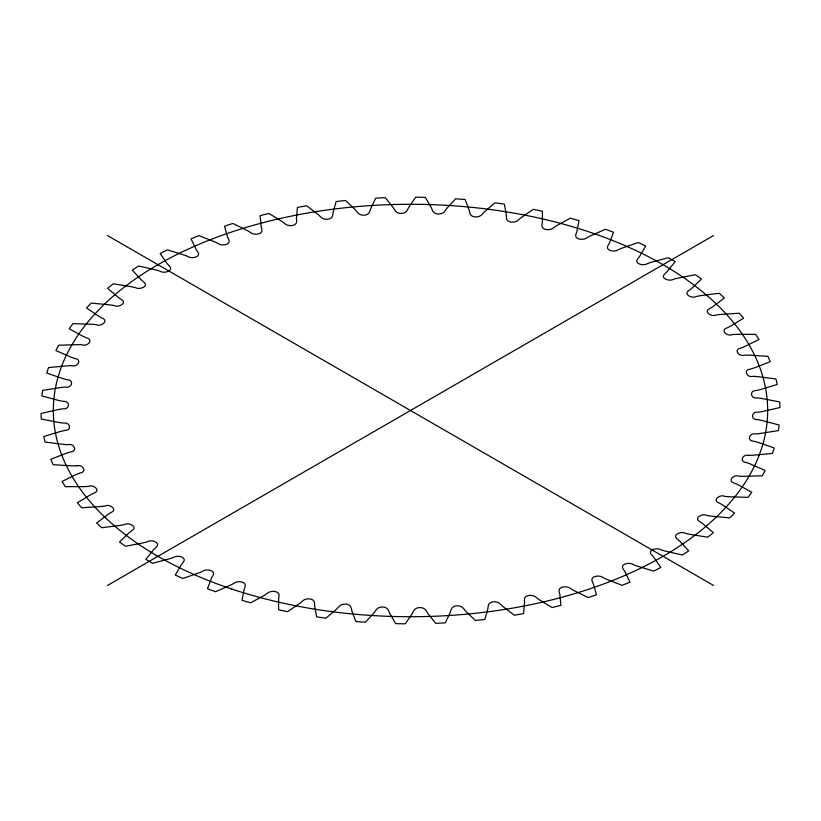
<?xml version="1.0" encoding="UTF-8"?>
<svg xmlns="http://www.w3.org/2000/svg" width="821" height="821" viewBox="0 0 821 821"><rect width="100%" height="100%" fill="white"/><g stroke="black" fill="none" stroke-linecap="round" stroke-linejoin="round"><path stroke-width="1.23" d="M749.029 455.337L749.378 455.337A100.675 58.127 0 0 0 753.74 455.183L772.428 453.428A369.491 213.316 0 0 0 774.244 447.958L758.009 442.345A100.675 58.127 0 0 0 754.047 441.267C746.279 441.288 749.275 432.257 755.782 433.919A100.675 58.127 0 0 0 760.092 433.488L778.349 430.594A369.491 213.316 0 0 0 779.129 425.032L761.929 420.465A100.675 58.127 0 0 0 757.804 419.644C750.404 420.414 751.051 411.147 758.142 412.224A100.675 58.127 0 0 0 762.35 411.537L779.95 407.514A369.491 213.316 0 0 0 779.693 401.941L761.734 398.472A100.675 58.127 0 0 0 757.475 397.908C750.62 399.314 748.865 390.129 756.428 390.519A100.675 58.127 0 0 0 760.482 389.565L777.22 384.464A369.491 213.316 0 0 0 775.917 378.943L757.424 376.613A100.675 58.127 0 0 0 753.083 376.326C746.874 378.204 742.8 369.481 750.661 369.04A100.675 58.127 0 0 0 754.509 367.839L770.201 361.722A369.491 213.316 0 0 0 767.871 356.314L749.05 355.154A100.675 58.127 0 0 0 744.678 355.134C739.167 357.33 732.927 349.418 740.901 348.053A100.675 58.127 0 0 0 744.503 346.616L758.953 339.555A369.491 213.316 0 0 0 755.628 334.332L736.694 334.352A100.675 58.127 0 0 0 732.353 334.599C727.447 337 719.545 330.063 727.273 327.795A100.675 58.127 0 0 0 730.577 326.142L743.631 318.22A369.491 213.316 0 0 0 739.341 313.232L720.52 314.433A100.675 58.127 0 0 0 716.251 314.956C711.889 317.46 702.684 311.682 709.929 308.501A100.675 58.127 0 0 0 712.905 306.654L724.399 297.972A369.491 213.316 0 0 0 719.196 293.271L700.713 295.642A100.675 58.127 0 0 0 696.567 296.432C692.647 299.008 682.528 294.38 689.065 290.408A100.675 58.127 0 0 0 691.693 288.387L701.483 279.037A369.491 213.316 0 0 0 695.438 274.696L677.51 278.206A100.675 58.127 0 0 0 673.528 279.243C669.905 281.849 659.345 278.422 664.948 273.721A100.675 58.127 0 0 0 667.175 271.556L675.16 261.642A369.491 213.316 0 0 0 668.335 257.702L651.166 262.31A100.675 58.127 0 0 0 647.4 263.592C643.982 266.271 633.309 263.88 637.845 258.646A100.675 58.127 0 0 0 639.651 256.347L645.727 245.992A369.491 213.316 0 0 0 638.204 242.503L622 248.158A100.675 58.127 0 0 0 618.5 249.666C615.247 252.416 604.81 251.031 608.012 245.438A100.675 58.127 0 0 0 609.439 242.944L613.544 232.271A369.491 213.316 0 0 0 605.405 229.275L590.361 235.904A100.675 58.127 0 0 0 587.169 237.628C583.957 240.604 573.735 239.804 575.983 233.975A100.675 58.127 0 0 0 576.896 231.512L578.979 220.644A369.491 213.316 0 0 0 570.328 218.17L556.607 225.703A100.675 58.127 0 0 0 553.754 227.612C550.655 230.865 540.834 230.537 541.952 224.687A100.675 58.127 0 0 0 542.394 222.173L542.435 211.243A369.491 213.316 0 0 0 533.373 209.324L521.15 217.668A100.675 58.127 0 0 0 518.667 219.741C515.711 223.322 506.321 223.281 506.393 217.565A100.675 58.127 0 0 0 506.352 215.04L504.351 204.172A369.491 213.316 0 0 0 494.981 202.828L484.39 211.89A100.675 58.127 0 0 0 482.307 214.107C479.577 218.099 470.525 218.16 469.694 212.711A100.675 58.127 0 0 0 469.191 210.207L465.158 199.524A369.491 213.316 0 0 0 455.593 198.774L446.757 208.442A100.675 58.127 0 0 0 445.115 210.781C442.724 215.215 433.888 215.256 432.308 210.176A100.675 58.127 0 0 0 431.333 207.713L425.329 197.348A369.491 213.316 0 0 0 415.683 197.204L408.704 207.364A100.675 58.127 0 0 0 407.503 209.786C405.615 214.661 396.83 214.64 394.665 209.991A100.675 58.127 0 0 0 393.238 207.6L385.326 197.676A369.491 213.316 0 0 0 375.7 198.128L370.682 208.667A100.675 58.127 0 0 0 369.932 211.151C368.711 216.426 359.793 216.364 357.207 212.157A100.675 58.127 0 0 0 355.349 209.868L345.62 200.498A369.491 213.316 0 0 0 336.138 201.545L333.11 212.331A100.675 58.127 0 0 0 332.844 214.856C332.443 220.439 323.238 220.418 320.375 216.641A100.675 58.127 0 0 0 318.096 214.486L306.674 205.773A369.491 213.316 0 0 0 297.438 207.415L296.453 218.324A100.675 58.127 0 0 0 296.658 220.849C297.243 226.658 287.648 226.812 284.6 223.404A100.675 58.127 0 0 0 281.931 221.403L268.939 213.46A369.491 213.316 0 0 0 260.072 215.656L261.14 226.575A100.675 58.127 0 0 0 261.807 229.069C263.49 234.929 253.463 235.463 250.302 232.364A100.675 58.127 0 0 0 247.275 230.537L232.866 223.445A369.491 213.316 0 0 0 224.472 226.196L227.571 236.971A100.675 58.127 0 0 0 228.7 239.414C231.553 245.151 221.116 246.279 217.883 243.406A100.675 58.127 0 0 0 214.527 241.785L198.887 235.627A369.491 213.316 0 0 0 191.047 238.88L196.147 249.41A100.675 58.127 0 0 0 197.728 251.76C201.75 257.189 191.067 259.149 187.722 256.409A100.675 58.127 0 0 0 184.078 255.003L167.371 249.871A369.491 213.316 0 0 0 160.187 253.586L167.227 263.736A100.675 58.127 0 0 0 169.249 265.973C174.36 270.93 163.677 273.865 160.167 271.217A100.675 58.127 0 0 0 156.288 270.047L138.718 265.983A369.491 213.316 0 0 0 132.273 270.13L141.171 279.776A100.675 58.127 0 0 0 143.603 281.88C149.699 286.17 139.324 290.265 135.557 287.658A100.675 58.127 0 0 0 131.483 286.745L113.247 283.799A369.491 213.316 0 0 0 107.613 288.325L118.275 297.356A100.675 58.127 0 0 0 121.077 299.296C127.984 302.836 118.306 308.091 114.16 305.545A100.675 58.127 0 0 0 109.942 304.889L91.264 303.093A369.491 213.316 0 0 0 86.513 307.947L98.797 316.259A100.675 58.127 0 0 0 101.948 318.014C109.46 320.672 100.85 327.138 96.242 324.654A100.675 58.127 0 0 0 91.921 324.264L73.018 323.648A369.491 213.316 0 0 0 69.21 328.769L82.972 336.271A100.675 58.127 0 0 0 86.441 337.811C94.271 339.586 87.211 347.088 82.008 344.779A100.675 58.127 0 0 0 77.636 344.656L58.732 345.231A369.491 213.316 0 0 0 55.9 350.557L70.996 357.156A100.675 58.127 0 0 0 74.721 358.469C82.664 359.362 77.482 367.705 71.622 365.663A100.675 58.127 0 0 0 67.26 365.817L48.572 367.572A369.491 213.316 0 0 0 46.756 373.042L62.991 378.655A100.675 58.127 0 0 0 66.953 379.733C74.69 379.723 71.745 388.754 65.218 387.081A100.675 58.127 0 0 0 60.908 387.512L42.651 390.406A369.491 213.316 0 0 0 41.871 395.968L59.071 400.535A100.675 58.127 0 0 0 63.196 401.356C70.565 400.586 69.939 409.853 62.858 408.776A100.675 58.127 0 0 0 58.65 409.463L41.05 413.486A369.491 213.316 0 0 0 41.307 419.059L59.266 422.528A100.675 58.127 0 0 0 63.525 423.092C70.36 421.686 72.115 430.871 64.572 430.481A100.675 58.127 0 0 0 60.518 431.436L43.78 436.536A369.491 213.316 0 0 0 45.083 442.057L63.576 444.387A100.675 58.127 0 0 0 67.917 444.674C74.106 442.806 78.169 451.529 70.339 451.961A100.675 58.127 0 0 0 66.491 453.161L50.799 459.278A369.491 213.316 0 0 0 53.129 464.686L71.95 465.846A100.675 58.127 0 0 0 76.322 465.866L76.671 465.856M107.428 585.476L713.572 235.524M748.69 455.347C742.851 453.592 738.849 461.977 746.279 462.531A100.675 58.127 0 0 1 750.004 463.844L765.1 470.443A369.491 213.316 0 0 1 762.268 475.77L743.364 476.344A100.675 58.127 0 0 1 738.992 476.221C733.779 473.881 726.718 481.445 734.559 483.189A100.675 58.127 0 0 1 738.028 484.729L751.79 492.231A369.491 213.316 0 0 1 747.982 497.352L729.079 496.736A100.675 58.127 0 0 1 724.758 496.346C720.13 493.852 711.561 500.348 719.052 502.986A100.675 58.127 0 0 1 722.203 504.741L734.487 513.053A369.491 213.316 0 0 1 729.736 517.907L711.058 516.111A100.675 58.127 0 0 1 706.84 515.455C702.694 512.858 693.047 518.215 699.923 521.704A100.675 58.127 0 0 1 702.725 523.644L713.387 532.675A369.491 213.316 0 0 1 707.753 537.201L689.517 534.255A100.675 58.127 0 0 1 685.443 533.342C681.656 530.705 671.362 534.851 677.397 539.12A100.675 58.127 0 0 1 679.829 541.224L688.727 550.87A369.491 213.316 0 0 1 682.282 555.017L664.712 550.953A100.675 58.127 0 0 1 660.833 549.783C657.334 547.104 646.64 550.111 651.751 555.027A100.675 58.127 0 0 1 653.762 557.264L660.813 567.414A369.491 213.316 0 0 1 653.629 571.129L636.922 565.997A100.675 58.127 0 0 1 633.278 564.591C629.923 561.841 619.332 563.832 623.272 569.24A100.675 58.127 0 0 1 624.853 571.59L629.953 582.12A369.491 213.316 0 0 1 622.113 585.373L606.473 579.216A100.675 58.127 0 0 1 603.117 577.594C599.864 574.7 589.54 575.88 592.29 581.586A100.675 58.127 0 0 1 593.429 584.029L596.528 594.804A369.491 213.316 0 0 1 588.134 597.555L573.725 590.463A100.675 58.127 0 0 1 570.698 588.636C567.537 585.527 557.582 586.112 559.193 591.931A100.675 58.127 0 0 1 559.86 594.425L560.928 605.344A369.491 213.316 0 0 1 552.061 607.54L539.069 599.597A100.675 58.127 0 0 1 536.4 597.596C533.363 594.188 523.798 594.373 524.342 600.151A100.675 58.127 0 0 1 524.547 602.676L523.562 613.585A369.491 213.316 0 0 1 514.326 615.227L502.904 606.514A100.675 58.127 0 0 1 500.625 604.359C497.742 600.572 488.618 600.592 488.156 606.144A100.675 58.127 0 0 1 487.89 608.669L484.862 619.455A369.491 213.316 0 0 1 475.38 620.502L465.651 611.132A100.675 58.127 0 0 1 463.793 608.843C461.207 604.656 452.32 604.605 451.057 609.849A100.675 58.127 0 0 1 450.319 612.333L445.3 622.872A369.491 213.316 0 0 1 435.674 623.324L427.762 613.4A100.675 58.127 0 0 1 426.335 611.009C424.159 606.38 415.395 606.36 413.497 611.214A100.675 58.127 0 0 1 412.286 613.636L405.317 623.796A369.491 213.316 0 0 1 395.671 623.652L389.667 613.287A100.675 58.127 0 0 1 388.692 610.824C387.081 605.785 378.286 605.795 375.885 610.219A100.675 58.127 0 0 1 374.243 612.558L365.407 622.226A369.491 213.316 0 0 1 355.842 621.476L351.809 610.793A100.675 58.127 0 0 1 351.306 608.289C350.423 602.881 341.444 602.901 338.693 606.893A100.675 58.127 0 0 1 336.61 609.11L326.019 618.172A369.491 213.316 0 0 1 316.649 616.828L314.648 605.96A100.675 58.127 0 0 1 314.607 603.435C314.607 597.75 305.32 597.667 302.333 601.259A100.675 58.127 0 0 1 299.85 603.332L287.627 611.676A369.491 213.316 0 0 1 278.565 609.757L278.606 598.827A100.675 58.127 0 0 1 279.037 596.313C280.074 590.494 270.376 590.135 267.246 593.388A100.675 58.127 0 0 1 264.383 595.297L250.672 602.83A369.491 213.316 0 0 1 242.021 600.356L244.104 589.488A100.675 58.127 0 0 1 245.017 587.025C247.213 581.227 237.033 580.375 233.831 583.372A100.675 58.127 0 0 1 230.639 585.096L215.595 591.725A369.491 213.316 0 0 1 207.456 588.729L211.561 578.056A100.675 58.127 0 0 1 212.926 575.654C216.303 570.072 205.784 568.512 202.5 571.334A100.675 58.127 0 0 1 199 572.842L182.796 578.497A369.491 213.316 0 0 1 175.273 575.008L181.349 564.653A100.675 58.127 0 0 1 183.155 562.354C187.66 557.172 177.028 554.688 173.6 557.408A100.675 58.127 0 0 1 169.834 558.691L152.665 563.298A369.491 213.316 0 0 1 145.84 559.358L153.825 549.444A100.675 58.127 0 0 1 156.052 547.279C161.634 542.671 151.105 539.099 147.472 541.757A100.675 58.127 0 0 1 143.49 542.794L125.562 546.304A369.491 213.316 0 0 1 119.517 541.963L129.308 532.613A100.675 58.127 0 0 1 131.935 530.592C138.421 526.692 128.384 521.951 124.433 524.568A100.675 58.127 0 0 1 120.287 525.358L101.804 527.729A369.491 213.316 0 0 1 96.601 523.028L108.095 514.346A100.675 58.127 0 0 1 111.071 512.499C118.286 509.42 109.131 503.489 104.749 506.044A100.675 58.127 0 0 1 100.48 506.567L81.659 507.768A369.491 213.316 0 0 1 77.369 502.78L90.413 494.858A100.675 58.127 0 0 1 93.727 493.205C101.414 491.009 93.563 483.969 88.647 486.391A100.675 58.127 0 0 1 84.306 486.648L65.372 486.668A369.491 213.316 0 0 1 62.047 481.445L76.497 474.384A100.675 58.127 0 0 1 80.099 472.947C87.549 471.972 82.531 463.937 77.01 465.856M107.428 235.524L713.572 585.476M231.912 589.088A357.166 206.215 0 0 0 767.666 410.5A357.166 206.215 0 0 0 231.912 231.912A357.166 206.215 0 0 0 231.912 589.088"/></g></svg>
